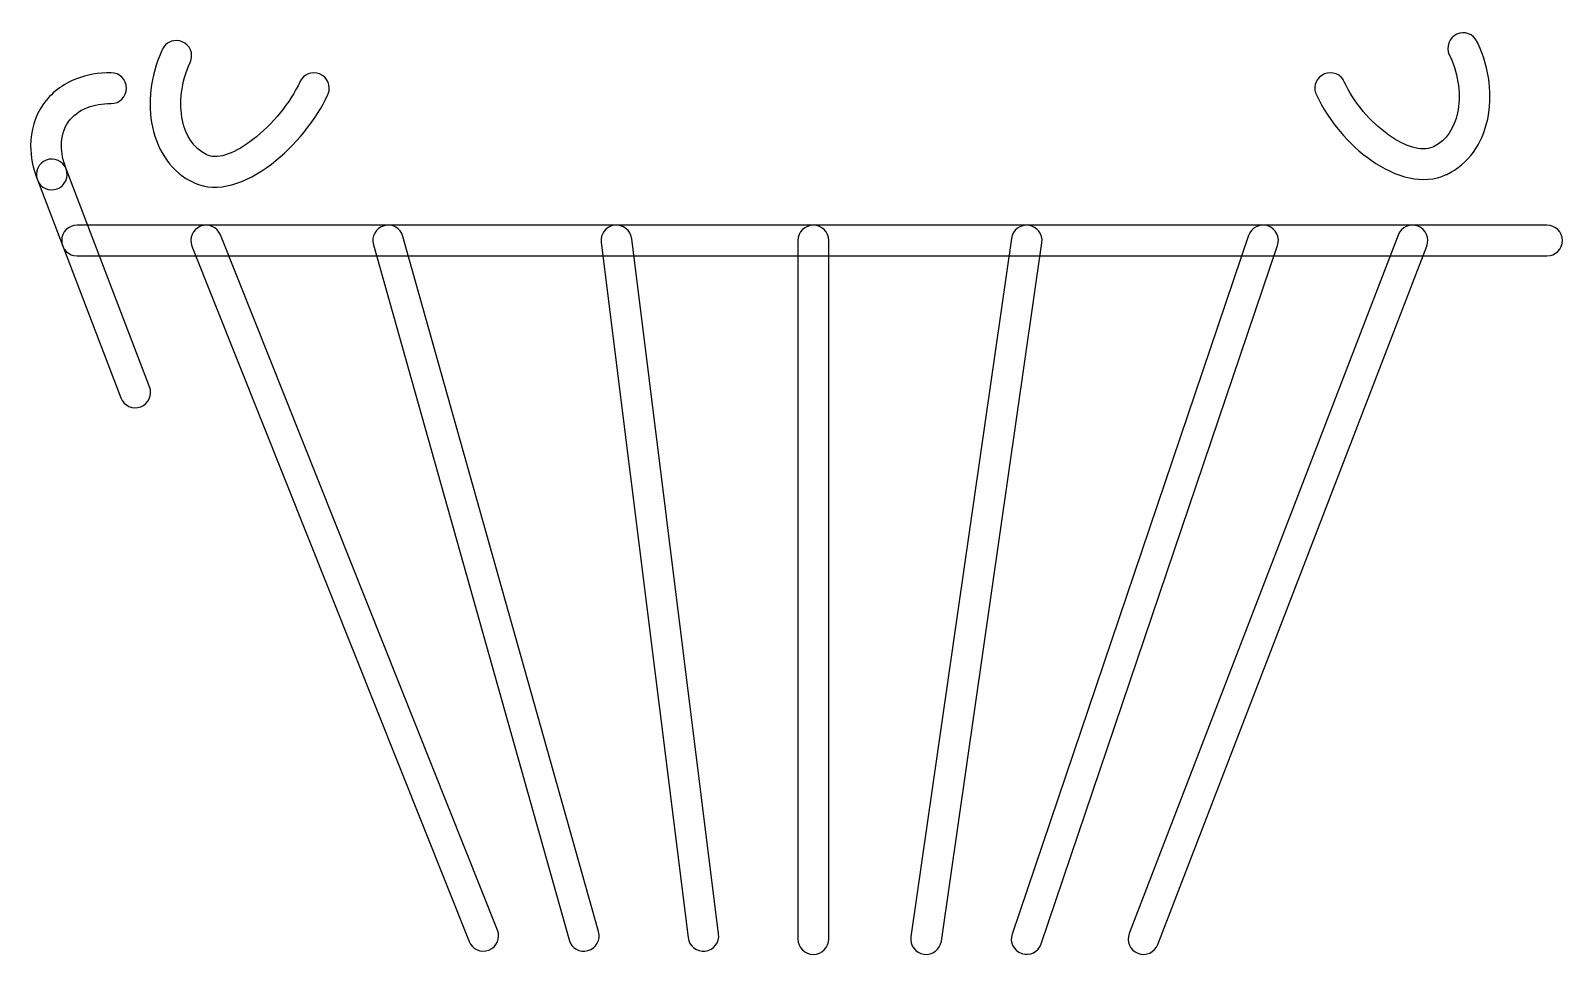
# Model space of a CAD drawing. Header units: centimetres. Extents: x -11.75 to -6.78, y -12.45 to -9.45.
import ezdxf

# ---------------------------------------------------------------- set-up
doc = ezdxf.new("R2010")
doc.units = ezdxf.units.CM
doc.header["$MEASUREMENT"] = 0
doc.layers.add('Layer 1', color=7, linetype='Continuous')

msp = doc.modelspace()

# ---------------------------------------------------------------- linework, layer by layer
at = {"layer": 'Layer 1', "color": 5}
for points, knots in [([(-10.87516, -9.61354), (-10.86414, -9.58954), (-10.83608, -9.57816), (-10.8113, -9.58809), (-10.8113, -9.58809), (-10.78574, -9.59833), (-10.77332, -9.62737), (-10.78356, -9.65293), (-10.78356, -9.65293), (-10.78356, -9.65293), (-10.78358, -9.65298), (-10.78358, -9.65298), (-10.78358, -9.65298), (-10.78358, -9.65298), (-10.78458, -9.65532), (-10.78458, -9.65532), (-10.78458, -9.65532), (-10.78458, -9.65532), (-10.78456, -9.65533), (-10.78456, -9.65533), (-10.78456, -9.65533), (-10.82225, -9.73719), (-10.89192, -9.82272), (-10.96738, -9.88059), (-10.96738, -9.88059), (-11.05044, -9.94432), (-11.14347, -9.97627), (-11.21883, -9.94159), (-11.21883, -9.94159), (-11.21883, -9.94159), (-11.22, -9.94104), (-11.22, -9.94104), (-11.22, -9.94104), (-11.29061, -9.90804), (-11.33675, -9.84126), (-11.35419, -9.76014), (-11.35419, -9.76014), (-11.37039, -9.6848), (-11.36146, -9.59625), (-11.32361, -9.51222), (-11.32361, -9.51222), (-11.31653, -9.49322), (-11.29822, -9.47968), (-11.27675, -9.47968), (-11.27675, -9.47968), (-11.24914, -9.47968), (-11.22675, -9.50207), (-11.22675, -9.52968), (-11.22675, -9.52968), (-11.22675, -9.52968), (-11.22675, -9.52969), (-11.22675, -9.52969), (-11.22675, -9.52969), (-11.22675, -9.52969), (-11.22684, -9.52969), (-11.22684, -9.52969), (-11.22684, -9.52969), (-11.22684, -9.5367), (-11.22831, -9.54381), (-11.23144, -9.55059), (-11.23144, -9.55059), (-11.26129, -9.61542), (-11.26868, -9.68293), (-11.25653, -9.73944), (-11.25653, -9.73944), (-11.24572, -9.78973), (-11.21915, -9.83044), (-11.17942, -9.84983), (-11.17942, -9.84983), (-11.17789, -9.85044), (-11.17638, -9.85112), (-11.1749, -9.85189), (-11.1749, -9.85189), (-11.13792, -9.86705), (-11.08246, -9.84314), (-11.02792, -9.80129), (-11.02792, -9.80129), (-10.96469, -9.7528), (-10.90648, -9.68151), (-10.87518, -9.61353), (-10.87518, -9.61353), (-10.87518, -9.61353), (-10.87516, -9.61354), (-10.87516, -9.61354)], [0, 0, 0, 0, 0.0454545, 0.0454545, 0.0454545, 0.0454545, 0.0909091, 0.0909091, 0.0909091, 0.0909091, 0.1363636, 0.1363636, 0.1363636, 0.1363636, 0.1818182, 0.1818182, 0.1818182, 0.1818182, 0.2272727, 0.2272727, 0.2272727, 0.2272727, 0.2727273, 0.2727273, 0.2727273, 0.2727273, 0.3181818, 0.3181818, 0.3181818, 0.3181818, 0.3636364, 0.3636364, 0.3636364, 0.3636364, 0.4090909, 0.4090909, 0.4090909, 0.4090909, 0.4545455, 0.4545455, 0.4545455, 0.4545455, 0.5, 0.5, 0.5, 0.5, 0.5454545, 0.5454545, 0.5454545, 0.5454545, 0.5909091, 0.5909091, 0.5909091, 0.5909091, 0.6363636, 0.6363636, 0.6363636, 0.6363636, 0.6818182, 0.6818182, 0.6818182, 0.6818182, 0.7272727, 0.7272727, 0.7272727, 0.7272727, 0.7727273, 0.7727273, 0.7727273, 0.7727273, 0.8181818, 0.8181818, 0.8181818, 0.8181818, 0.8636364, 0.8636364, 0.8636364, 0.8636364, 0.9090909, 0.9090909, 0.9090909, 0.9090909, 1, 1, 1, 1]), ([(-7.14439, -9.52571), (-7.15603, -9.50069), (-7.14519, -9.47095), (-7.12017, -9.45931), (-7.12017, -9.45931), (-7.09515, -9.44767), (-7.06541, -9.45851), (-7.05377, -9.48353), (-7.05377, -9.48353), (-7.05377, -9.48353), (-7.05195, -9.48744), (-7.05195, -9.48744), (-7.05195, -9.48744), (-7.05149, -9.48844), (-7.05106, -9.48945), (-7.05066, -9.49046), (-7.05066, -9.49046), (-7.01323, -9.57326), (-7.0041, -9.66038), (-7.01974, -9.73466), (-7.01974, -9.73466), (-7.03663, -9.81489), (-7.08205, -9.88104), (-7.15202, -9.91417), (-7.15202, -9.91417), (-7.15202, -9.91417), (-7.15409, -9.91509), (-7.15409, -9.91509), (-7.15409, -9.91509), (-7.15409, -9.91509), (-7.15407, -9.91513), (-7.15407, -9.91513), (-7.15407, -9.91513), (-7.22831, -9.94929), (-7.31781, -9.92478), (-7.39788, -9.86853), (-7.39788, -9.86853), (-7.47005, -9.81784), (-7.53643, -9.73997), (-7.57473, -9.65839), (-7.57473, -9.65839), (-7.58708, -9.63589), (-7.58036, -9.60728), (-7.55861, -9.59278), (-7.55861, -9.59278), (-7.53564, -9.57747), (-7.50459, -9.58368), (-7.48928, -9.60665), (-7.48928, -9.60665), (-7.48928, -9.60665), (-7.48926, -9.60668), (-7.48926, -9.60668), (-7.48926, -9.60668), (-7.48926, -9.60668), (-7.48933, -9.60673), (-7.48933, -9.60673), (-7.48933, -9.60673), (-7.48791, -9.60885), (-7.48665, -9.61112), (-7.48555, -9.61351), (-7.48555, -9.61351), (-7.45464, -9.68068), (-7.39998, -9.74508), (-7.34046, -9.78689), (-7.34046, -9.78689), (-7.28895, -9.82308), (-7.23602, -9.84132), (-7.19808, -9.82548), (-7.19808, -9.82548), (-7.1965, -9.82466), (-7.19489, -9.82391), (-7.19323, -9.82326), (-7.19323, -9.82326), (-7.15391, -9.80401), (-7.12784, -9.76389), (-7.1174, -9.71434), (-7.1174, -9.71434), (-7.10591, -9.65977), (-7.11308, -9.59471), (-7.1415, -9.53178), (-7.1415, -9.53178), (-7.1415, -9.53178), (-7.14257, -9.52962), (-7.14257, -9.52962), (-7.14257, -9.52962), (-7.14257, -9.52962), (-7.14439, -9.52571), (-7.14439, -9.52571)], [0, 0, 0, 0, 0.0434783, 0.0434783, 0.0434783, 0.0434783, 0.0869565, 0.0869565, 0.0869565, 0.0869565, 0.1304348, 0.1304348, 0.1304348, 0.1304348, 0.173913, 0.173913, 0.173913, 0.173913, 0.2173913, 0.2173913, 0.2173913, 0.2173913, 0.2608696, 0.2608696, 0.2608696, 0.2608696, 0.3043478, 0.3043478, 0.3043478, 0.3043478, 0.3478261, 0.3478261, 0.3478261, 0.3478261, 0.3913043, 0.3913043, 0.3913043, 0.3913043, 0.4347826, 0.4347826, 0.4347826, 0.4347826, 0.4782609, 0.4782609, 0.4782609, 0.4782609, 0.5217391, 0.5217391, 0.5217391, 0.5217391, 0.5652174, 0.5652174, 0.5652174, 0.5652174, 0.6086957, 0.6086957, 0.6086957, 0.6086957, 0.6521739, 0.6521739, 0.6521739, 0.6521739, 0.6956522, 0.6956522, 0.6956522, 0.6956522, 0.7391304, 0.7391304, 0.7391304, 0.7391304, 0.7826087, 0.7826087, 0.7826087, 0.7826087, 0.826087, 0.826087, 0.826087, 0.826087, 0.8695652, 0.8695652, 0.8695652, 0.8695652, 0.9130435, 0.9130435, 0.9130435, 0.9130435, 1, 1, 1, 1]), ([(-11.63421, -9.89675), (-11.6244, -9.92253), (-11.63734, -9.95139), (-11.66312, -9.9612), (-11.66312, -9.9612), (-11.6889, -9.97101), (-11.71776, -9.95807), (-11.72757, -9.93229), (-11.72757, -9.93229), (-11.7424, -9.8936), (-11.74943, -9.85602), (-11.74943, -9.82081), (-11.74943, -9.82081), (-11.74943, -9.77113), (-11.73545, -9.72597), (-11.7096, -9.68836), (-11.7096, -9.68836), (-11.68384, -9.6509), (-11.64666, -9.62174), (-11.60016, -9.60392), (-11.60016, -9.60392), (-11.56716, -9.59128), (-11.52957, -9.58438), (-11.48824, -9.58438), (-11.48824, -9.58438), (-11.46063, -9.58438), (-11.43824, -9.60677), (-11.43824, -9.63438), (-11.43824, -9.63438), (-11.43824, -9.66199), (-11.46063, -9.68438), (-11.48824, -9.68438), (-11.48824, -9.68438), (-11.51721, -9.68438), (-11.54284, -9.68894), (-11.56462, -9.69728), (-11.56462, -9.69728), (-11.59188, -9.70773), (-11.61326, -9.7242), (-11.62756, -9.745), (-11.62756, -9.745), (-11.64175, -9.76565), (-11.64943, -9.79147), (-11.64943, -9.82081), (-11.64943, -9.82081), (-11.64943, -9.84424), (-11.64453, -9.86982), (-11.63421, -9.89675)], [0, 0, 0, 0, 0.0769231, 0.0769231, 0.0769231, 0.0769231, 0.1538462, 0.1538462, 0.1538462, 0.1538462, 0.2307692, 0.2307692, 0.2307692, 0.2307692, 0.3076923, 0.3076923, 0.3076923, 0.3076923, 0.3846154, 0.3846154, 0.3846154, 0.3846154, 0.4615385, 0.4615385, 0.4615385, 0.4615385, 0.5384615, 0.5384615, 0.5384615, 0.5384615, 0.6153846, 0.6153846, 0.6153846, 0.6153846, 0.6923077, 0.6923077, 0.6923077, 0.6923077, 0.7692308, 0.7692308, 0.7692308, 0.7692308, 0.8461538, 0.8461538, 0.8461538, 0.8461538, 1, 1, 1, 1]), ([(-11.36311, -10.60422), (-11.3533, -10.63), (-11.36624, -10.65886), (-11.39202, -10.66867), (-11.39202, -10.66867), (-11.4178, -10.67848), (-11.44666, -10.66554), (-11.45647, -10.63976), (-11.45647, -10.63976), (-11.45647, -10.63976), (-11.72757, -9.93229), (-11.72757, -9.93229), (-11.72757, -9.93229), (-11.73738, -9.90651), (-11.72444, -9.87765), (-11.69866, -9.86784), (-11.69866, -9.86784), (-11.67288, -9.85803), (-11.64402, -9.87097), (-11.63421, -9.89675), (-11.63421, -9.89675), (-11.63421, -9.89675), (-11.36311, -10.60422), (-11.36311, -10.60422)], [0, 0, 0, 0, 0.1428571, 0.1428571, 0.1428571, 0.1428571, 0.2857143, 0.2857143, 0.2857143, 0.2857143, 0.4285714, 0.4285714, 0.4285714, 0.4285714, 0.5714286, 0.5714286, 0.5714286, 0.5714286, 0.7142857, 0.7142857, 0.7142857, 0.7142857, 1, 1, 1, 1]), ([(-11.59867, -10.17908), (-11.62628, -10.17908), (-11.64867, -10.15669), (-11.64867, -10.12908), (-11.64867, -10.12908), (-11.64867, -10.10147), (-11.62628, -10.07908), (-11.59867, -10.07908), (-11.59867, -10.07908), (-11.59867, -10.07908), (-6.82728, -10.07908), (-6.82728, -10.07908), (-6.82728, -10.07908), (-6.79967, -10.07908), (-6.77728, -10.10147), (-6.77728, -10.12908), (-6.77728, -10.12908), (-6.77728, -10.15669), (-6.79967, -10.17908), (-6.82728, -10.17908), (-6.82728, -10.17908), (-6.82728, -10.17908), (-11.59867, -10.17908), (-11.59867, -10.17908)], [0, 0, 0, 0, 0.1428571, 0.1428571, 0.1428571, 0.1428571, 0.2857143, 0.2857143, 0.2857143, 0.2857143, 0.4285714, 0.4285714, 0.4285714, 0.4285714, 0.5714286, 0.5714286, 0.5714286, 0.5714286, 0.7142857, 0.7142857, 0.7142857, 0.7142857, 1, 1, 1, 1]), ([(-11.22599, -10.14744), (-11.23612, -10.12188), (-11.22362, -10.09292), (-11.19806, -10.08279), (-11.19806, -10.08279), (-11.1725, -10.07266), (-11.14354, -10.08516), (-11.13341, -10.11072), (-11.13341, -10.11072), (-11.13341, -10.11072), (-10.23383, -12.36753), (-10.23383, -12.36753), (-10.23383, -12.36753), (-10.2237, -12.39309), (-10.2362, -12.42205), (-10.26176, -12.43218), (-10.26176, -12.43218), (-10.28732, -12.44231), (-10.31628, -12.42981), (-10.32641, -12.40425), (-10.32641, -12.40425), (-10.32641, -12.40425), (-11.22599, -10.14744), (-11.22599, -10.14744)], [0, 0, 0, 0, 0.1428571, 0.1428571, 0.1428571, 0.1428571, 0.2857143, 0.2857143, 0.2857143, 0.2857143, 0.4285714, 0.4285714, 0.4285714, 0.4285714, 0.5714286, 0.5714286, 0.5714286, 0.5714286, 0.7142857, 0.7142857, 0.7142857, 0.7142857, 1, 1, 1, 1]), ([(-9.90573, -12.37241), (-9.89829, -12.39894), (-9.91377, -12.4265), (-9.9403, -12.43394), (-9.9403, -12.43394), (-9.96683, -12.44138), (-9.99439, -12.4259), (-10.00183, -12.39937), (-10.00183, -12.39937), (-10.00183, -12.39937), (-10.63683, -10.14256), (-10.63683, -10.14256), (-10.63683, -10.14256), (-10.64427, -10.11603), (-10.62879, -10.08847), (-10.60226, -10.08103), (-10.60226, -10.08103), (-10.57573, -10.07359), (-10.54817, -10.08907), (-10.54073, -10.1156), (-10.54073, -10.1156), (-10.54073, -10.1156), (-9.90573, -12.37241), (-9.90573, -12.37241)], [0, 0, 0, 0, 0.1428571, 0.1428571, 0.1428571, 0.1428571, 0.2857143, 0.2857143, 0.2857143, 0.2857143, 0.4285714, 0.4285714, 0.4285714, 0.4285714, 0.5714286, 0.5714286, 0.5714286, 0.5714286, 0.7142857, 0.7142857, 0.7142857, 0.7142857, 1, 1, 1, 1]), ([(-9.51614, -12.37984), (-9.5128, -12.40723), (-9.53231, -12.43216), (-9.5597, -12.4355), (-9.5597, -12.4355), (-9.58709, -12.43884), (-9.61202, -12.41933), (-9.61536, -12.39194), (-9.61536, -12.39194), (-9.61536, -12.39194), (-9.89759, -10.13513), (-9.89759, -10.13513), (-9.89759, -10.13513), (-9.90093, -10.10774), (-9.88142, -10.08281), (-9.85403, -10.07947), (-9.85403, -10.07947), (-9.82664, -10.07613), (-9.80171, -10.09564), (-9.79837, -10.12303), (-9.79837, -10.12303), (-9.79837, -10.12303), (-9.51614, -12.37984), (-9.51614, -12.37984)], [0, 0, 0, 0, 0.1428571, 0.1428571, 0.1428571, 0.1428571, 0.2857143, 0.2857143, 0.2857143, 0.2857143, 0.4285714, 0.4285714, 0.4285714, 0.4285714, 0.5714286, 0.5714286, 0.5714286, 0.5714286, 0.7142857, 0.7142857, 0.7142857, 0.7142857, 1, 1, 1, 1]), ([(-9.15856, -12.39627), (-9.15856, -12.42388), (-9.18095, -12.44627), (-9.20856, -12.44627), (-9.20856, -12.44627), (-9.23617, -12.44627), (-9.25856, -12.42388), (-9.25856, -12.39627), (-9.25856, -12.39627), (-9.25856, -12.39627), (-9.25856, -10.12908), (-9.25856, -10.12908), (-9.25856, -10.12908), (-9.25856, -10.10147), (-9.23617, -10.07908), (-9.20856, -10.07908), (-9.20856, -10.07908), (-9.18095, -10.07908), (-9.15856, -10.10147), (-9.15856, -10.12908), (-9.15856, -10.12908), (-9.15856, -10.12908), (-9.15856, -12.39627), (-9.15856, -12.39627)], [0, 0, 0, 0, 0.1428571, 0.1428571, 0.1428571, 0.1428571, 0.2857143, 0.2857143, 0.2857143, 0.2857143, 0.4285714, 0.4285714, 0.4285714, 0.4285714, 0.5714286, 0.5714286, 0.5714286, 0.5714286, 0.7142857, 0.7142857, 0.7142857, 0.7142857, 1, 1, 1, 1]), ([(-8.79313, -12.4033), (-8.79701, -12.43058), (-8.82229, -12.44956), (-8.84957, -12.44568), (-8.84957, -12.44568), (-8.87685, -12.4418), (-8.89583, -12.41652), (-8.89195, -12.38924), (-8.89195, -12.38924), (-8.89195, -12.38924), (-8.56564, -10.12205), (-8.56564, -10.12205), (-8.56564, -10.12205), (-8.56176, -10.09477), (-8.53648, -10.07579), (-8.5092, -10.07967), (-8.5092, -10.07967), (-8.48192, -10.08355), (-8.46294, -10.10883), (-8.46682, -10.13611), (-8.46682, -10.13611), (-8.46682, -10.13611), (-8.79313, -12.4033), (-8.79313, -12.4033)], [0, 0, 0, 0, 0.1428571, 0.1428571, 0.1428571, 0.1428571, 0.2857143, 0.2857143, 0.2857143, 0.2857143, 0.4285714, 0.4285714, 0.4285714, 0.4285714, 0.5714286, 0.5714286, 0.5714286, 0.5714286, 0.7142857, 0.7142857, 0.7142857, 0.7142857, 1, 1, 1, 1]), ([(-8.46896, -12.41229), (-8.4778, -12.43839), (-8.50615, -12.45238), (-8.53225, -12.44354), (-8.53225, -12.44354), (-8.55835, -12.4347), (-8.57234, -12.40635), (-8.5635, -12.38025), (-8.5635, -12.38025), (-8.5635, -12.38025), (-7.7962, -10.11306), (-7.7962, -10.11306), (-7.7962, -10.11306), (-7.78736, -10.08696), (-7.75901, -10.07297), (-7.73291, -10.08181), (-7.73291, -10.08181), (-7.70681, -10.09065), (-7.69282, -10.119), (-7.70166, -10.1451), (-7.70166, -10.1451), (-7.70166, -10.1451), (-8.46896, -12.41229), (-8.46896, -12.41229)], [0, 0, 0, 0, 0.1428571, 0.1428571, 0.1428571, 0.1428571, 0.2857143, 0.2857143, 0.2857143, 0.2857143, 0.4285714, 0.4285714, 0.4285714, 0.4285714, 0.5714286, 0.5714286, 0.5714286, 0.5714286, 0.7142857, 0.7142857, 0.7142857, 0.7142857, 1, 1, 1, 1]), ([(-8.09052, -12.41424), (-8.10044, -12.43991), (-8.1293, -12.45267), (-8.15497, -12.44275), (-8.15497, -12.44275), (-8.18064, -12.43283), (-8.1934, -12.40397), (-8.18348, -12.3783), (-8.18348, -12.3783), (-8.18348, -12.3783), (-7.31035, -10.11111), (-7.31035, -10.11111), (-7.31035, -10.11111), (-7.30043, -10.08544), (-7.27157, -10.07268), (-7.2459, -10.0826), (-7.2459, -10.0826), (-7.22023, -10.09252), (-7.20747, -10.12138), (-7.21739, -10.14705), (-7.21739, -10.14705), (-7.21739, -10.14705), (-8.09052, -12.41424), (-8.09052, -12.41424)], [0, 0, 0, 0, 0.1428571, 0.1428571, 0.1428571, 0.1428571, 0.2857143, 0.2857143, 0.2857143, 0.2857143, 0.4285714, 0.4285714, 0.4285714, 0.4285714, 0.5714286, 0.5714286, 0.5714286, 0.5714286, 0.7142857, 0.7142857, 0.7142857, 0.7142857, 1, 1, 1, 1])]:
    msp.add_open_spline(points, degree=3, knots=knots, dxfattribs=at)

doc.saveas('drawing.dxf')
